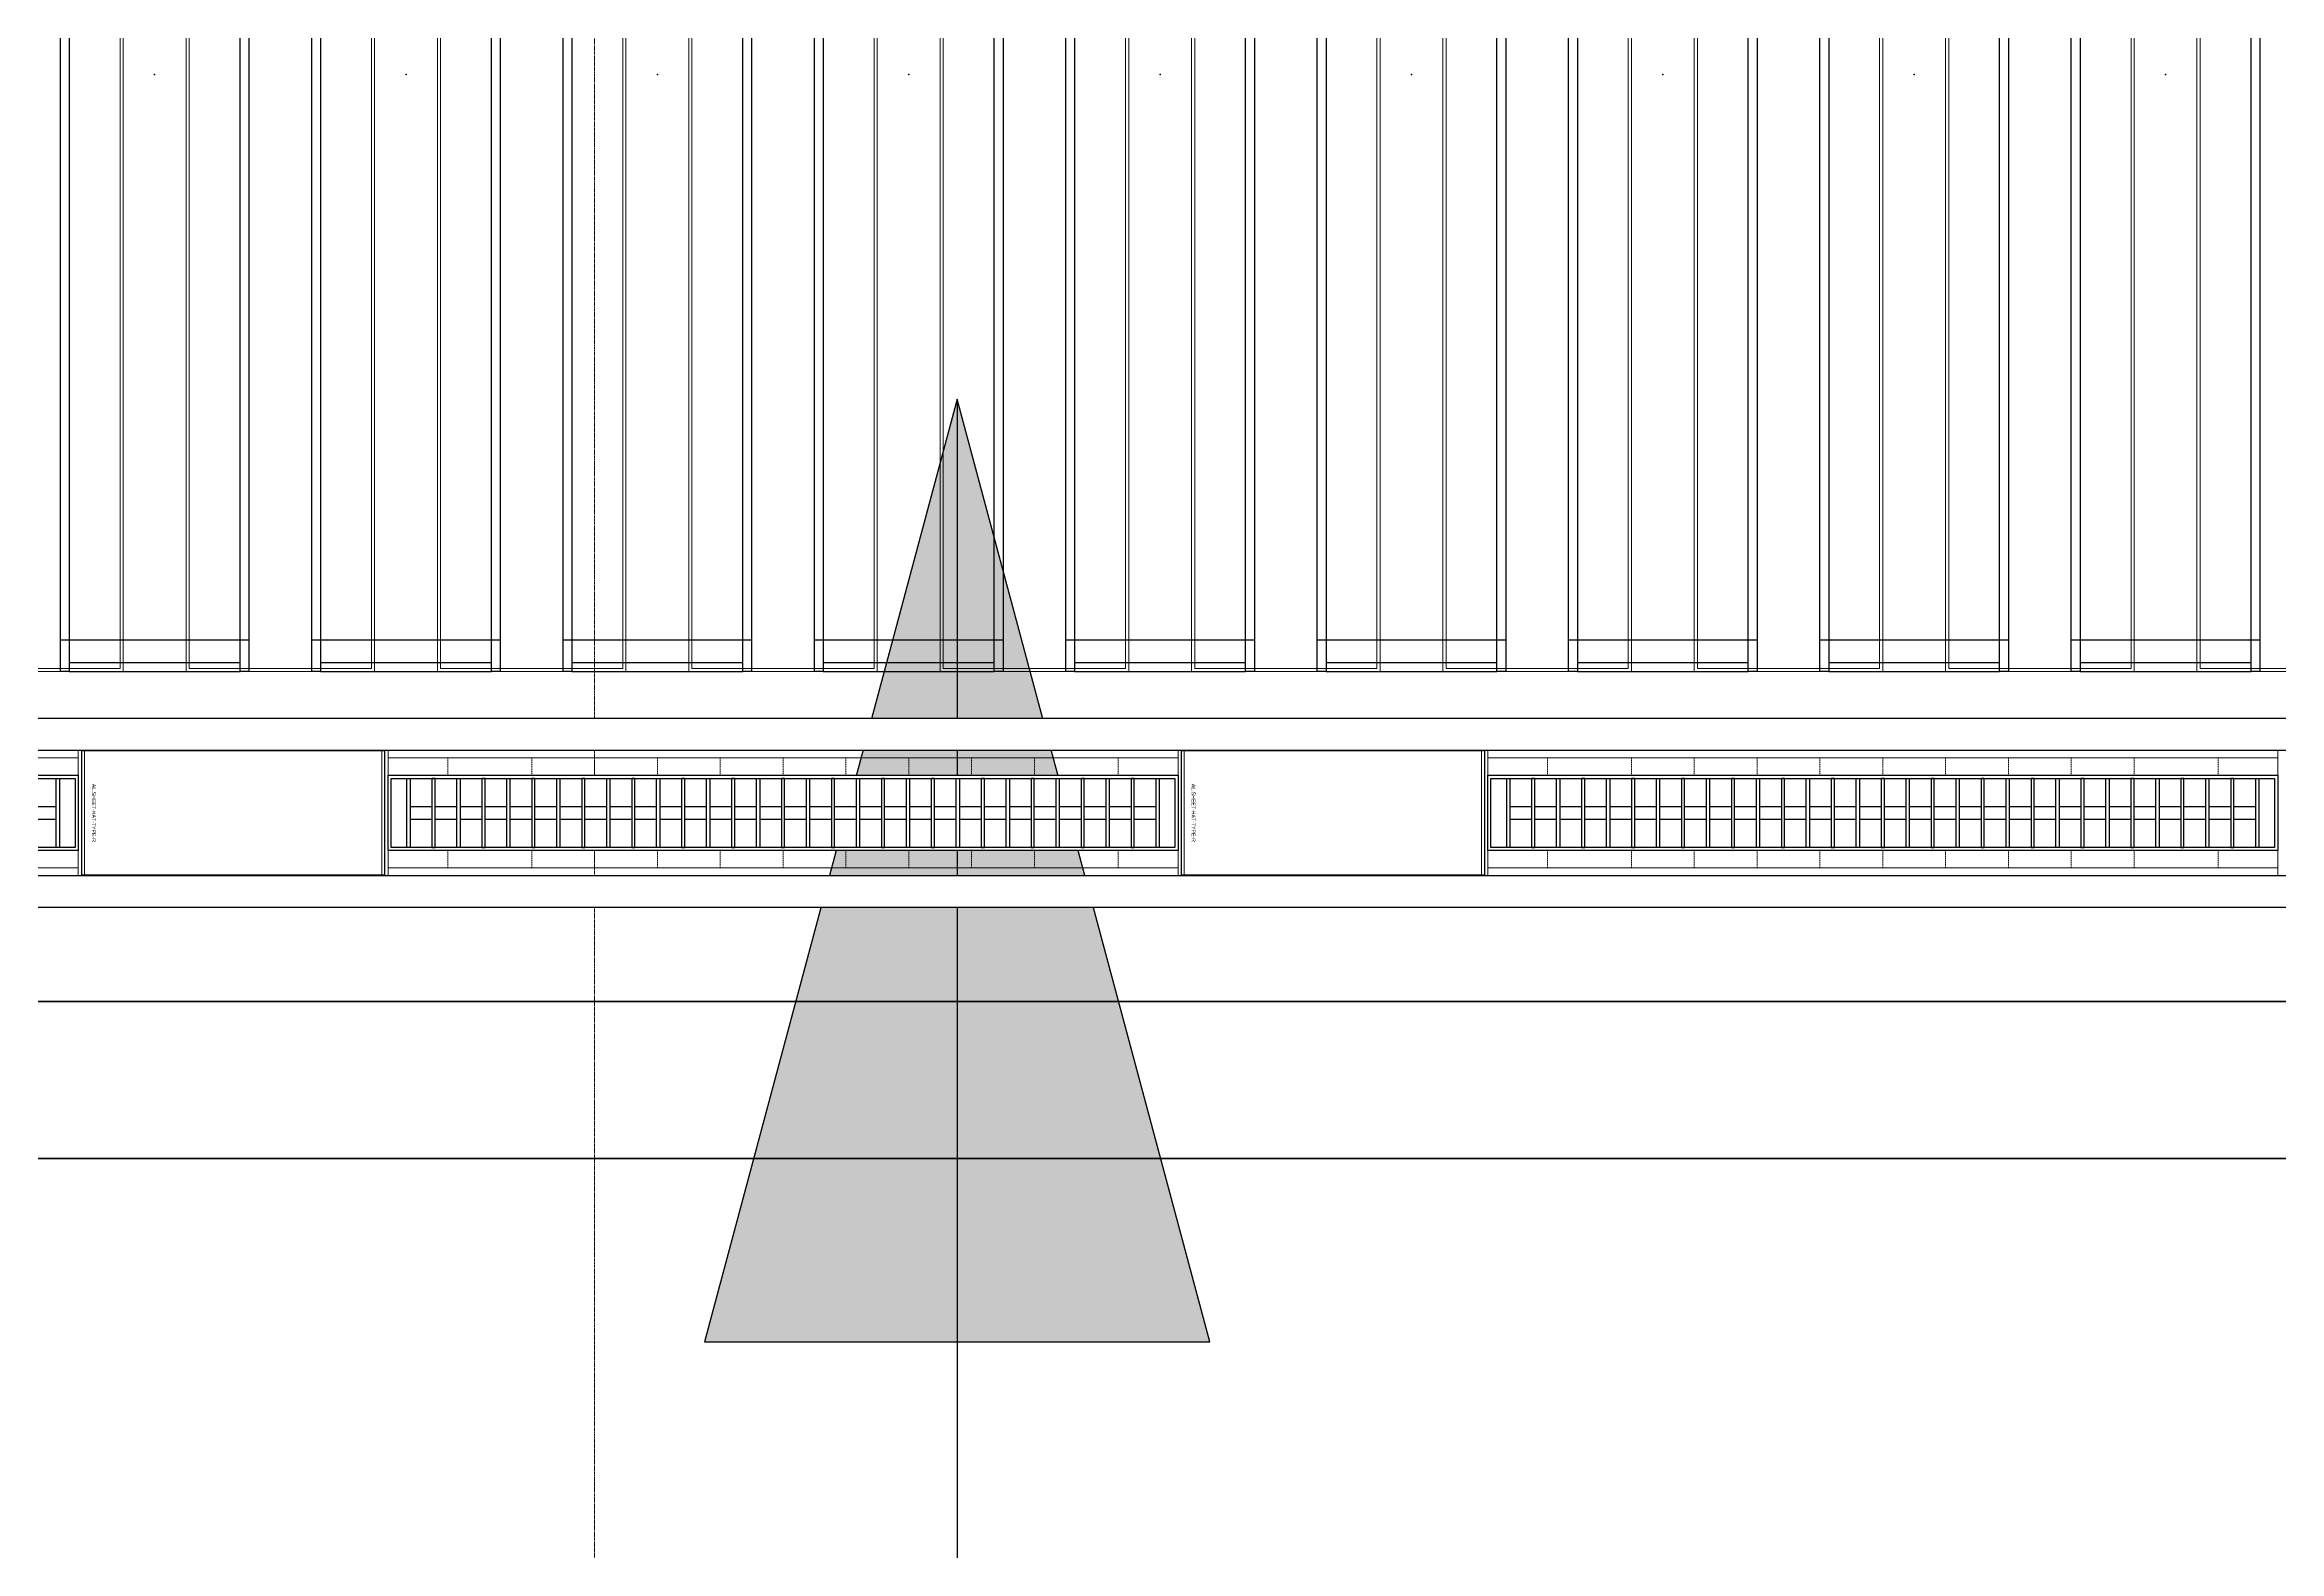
# Model space of a CAD drawing. Header units: millimetres. Extents: x 813027 to 1148939, y -931049 to -10.
# Drawn here: x 1021965 to 1025521, y -115510 to -113112 of the extents above; entities that cross this region are included whole.
import ezdxf
from ezdxf.enums import TextEntityAlignment as Align

# ---------------------------------------------------------------- set-up
doc = ezdxf.new("R2010")
doc.units = ezdxf.units.MM
doc.linetypes.add('DPA_Grid _ Level 500', pattern=[5.5, 2.75, -0.75, 1.25, -0.75])
doc.linetypes.add('DPA_Hidden 50', pattern=[3, 2, -1])
for name, color, linetype in [('000 - WIPEOUT', 250, 'Continuous'), ('001 - ASCESSORIES', 1, 'Continuous'), ('A04_TUBE SERIES', 2, 'Continuous'), ('A11_ALU.SOLID SHEET', 7, 'Continuous')]:
    doc.layers.add(name, color=color, linetype=linetype)
for name, color, linetype, lineweight in [('A-ANNO-NOTE', 3, 'Continuous', 25), ('A-GLAZ-CURT', 2, 'Continuous', 9), ('S-GRID', 251, 'Continuous', 9), ('WALL-E', 2, 'Continuous', 25)]:
    doc.layers.add(name, color=color, linetype=linetype, lineweight=lineweight)

# ---------------------------------------------------------------- blocks, each defined once
blk = doc.blocks.new('DPA_CP_Metal Ceiling Panel - Vertical Panel with Gap-13988918-4160 - LOWER PLATFORM LEVEL - REFLECTED CEILING GENERAL PLAN')
at = {"layer": 'A-GLAZ-CURT'}
for p, q in [((994596.3, -114111.8), (994596.3, -112211.8)), ((994596.3, -112211.8), (994896.3, -112211.8)), ((994596.3, -114111.8), (994596.3, -112211.8)), ((994596.3, -112211.8), (994896.3, -112211.8)), ((994896.3, -112211.8), (994596.3, -112211.8)), ((994596.3, -112211.8), (994596.3, -114111.8)), ((994896.3, -112211.8), (994596.3, -112211.8)), ((994596.3, -112211.8), (994596.3, -114111.8)), ((994596.3, -114111.8), (994596.3, -112211.8)), ((994596.3, -112211.8), (994896.3, -112211.8)), ((994601.3, -114106.8), (994601.3, -112216.8)), ((994601.3, -112216.8), (994891.3, -112216.8)), ((994891.3, -112216.8), (994891.3, -114106.8)), ((994896.3, -114111.8), (994896.3, -112211.8)), ((994896.3, -112211.8), (994896.3, -114111.8)), ((994896.3, -114111.8), (994896.3, -112211.8)), ((994896.3, -114111.8), (994896.3, -112211.8)), ((994896.3, -112211.8), (994896.3, -114111.8)), ((994596.3, -114111.8), (994896.3, -114111.8)), ((994896.3, -114111.8), (994596.3, -114111.8)), ((994596.3, -114111.8), (994896.3, -114111.8)), ((994596.3, -114111.8), (994896.3, -114111.8)), ((994896.3, -114111.8), (994596.3, -114111.8)), ((994601.3, -114106.8), (994891.3, -114106.8))]:
    blk.add_line(p, q, dxfattribs=at)
blk = doc.blocks.new('DPA_CP_Metal Ceiling Luminaire1 - Linear Luminaire 2-14739897-4160 - LOWER PLATFORM LEVEL - REFLECTED CEILING GENERAL PLAN')
at = {"layer": 'A-GLAZ-CURT'}
for p, q in [((901767.8, -114474.3), (901767.8, -114199.3)), ((901767.8, -114199.3), (903024.8, -114199.3)), ((901767.8, -114199.3), (901767.8, -114474.3)), ((903024.8, -114199.3), (901767.8, -114199.3)), ((901767.8, -114199.3), (903024.8, -114199.3)), ((903024.8, -114199.3), (903024.8, -114474.3)), ((903024.8, -114474.3), (903024.8, -114199.3)), ((901767.8, -114249.3), (901767.8, -114474.3)), ((901767.8, -114249.3), (903024.8, -114249.3)), ((903024.8, -114249.3), (903024.8, -114474.3)), ((901767.8, -114424.3), (903024.8, -114424.3)), ((903024.8, -114474.3), (901767.8, -114474.3)), ((903024.8, -114474.3), (901767.8, -114474.3)), ((901767.8, -114474.3), (903024.8, -114474.3))]:
    blk.add_line(p, q, dxfattribs=at)
at = {"layer": 'A-GLAZ-CURT', "linetype": 'DPA_Hidden 50'}
for p, q in [((901862.8, -114249.3), (901862.8, -114424.3)), ((901996.3, -114249.3), (901996.3, -114424.3)), ((902096.3, -114249.3), (902096.3, -114424.3)), ((902196.3, -114249.3), (902196.3, -114424.3)), ((902296.3, -114249.3), (902296.3, -114424.3)), ((902396.3, -114249.3), (902396.3, -114424.3)), ((902496.3, -114249.3), (902496.3, -114424.3)), ((902596.3, -114249.3), (902596.3, -114424.3)), ((902696.3, -114249.3), (902696.3, -114424.3)), ((902796.3, -114249.3), (902796.3, -114424.3)), ((902929.8, -114249.3), (902929.8, -114424.3))]:
    blk.add_line(p, q, dxfattribs=at)
blk = doc.blocks.new('DPA_CP_Metal Ceiling Panel - Horizontal with Gap-20306943-4160 - LOWER PLATFORM LEVEL - REFLECTED CEILING GENERAL PLAN')
at = {"layer": 'A-GLAZ-CURT'}
for p, q in [((910029.8, -114474.3), (910029.8, -114199.3)), ((910029.8, -114199.3), (910512.8, -114199.3)), ((910029.8, -114474.3), (910029.8, -114199.3)), ((910029.8, -114199.3), (910512.8, -114199.3)), ((910512.8, -114199.3), (910029.8, -114199.3)), ((910029.8, -114199.3), (910029.8, -114474.3)), ((910512.8, -114199.3), (910029.8, -114199.3)), ((910029.8, -114199.3), (910029.8, -114474.3)), ((910029.8, -114474.3), (910029.8, -114199.3)), ((910029.8, -114199.3), (910512.8, -114199.3)), ((910034.8, -114469.3), (910034.8, -114204.3)), ((910034.8, -114204.3), (910507.8, -114204.3)), ((910507.8, -114204.3), (910507.8, -114469.3)), ((910512.8, -114474.3), (910512.8, -114199.3)), ((910512.8, -114199.3), (910512.8, -114474.3)), ((910512.8, -114474.3), (910512.8, -114199.3)), ((910512.8, -114474.3), (910512.8, -114199.3)), ((910512.8, -114199.3), (910512.8, -114474.3)), ((910029.8, -114474.3), (910512.8, -114474.3)), ((910512.8, -114474.3), (910029.8, -114474.3)), ((910029.8, -114474.3), (910512.8, -114474.3)), ((910029.8, -114474.3), (910512.8, -114474.3)), ((910512.8, -114474.3), (910029.8, -114474.3)), ((910034.8, -114469.3), (910507.8, -114469.3))]:
    blk.add_line(p, q, dxfattribs=at)
blk = doc.blocks.new('C-2-PP21-AR-4160-01-B_20250829-084021_EXCL')
at = {"layer": 'A-GLAZ-CURT'}
for name, p in [('DPA_CP_Metal Ceiling Panel - Vertical Panel with Gap-13988918-4160 - LOWER PLATFORM LEVEL - REFLECTED CEILING GENERAL PLAN', (-1019896.3, 105341.8)), ('DPA_CP_Metal Ceiling Panel - Vertical Panel with Gap-13988918-4160 - LOWER PLATFORM LEVEL - REFLECTED CEILING GENERAL PLAN', (-1019496.3, 105341.8)), ('DPA_CP_Metal Ceiling Panel - Vertical Panel with Gap-13988918-4160 - LOWER PLATFORM LEVEL - REFLECTED CEILING GENERAL PLAN', (-1019096.3, 105341.8)), ('DPA_CP_Metal Ceiling Panel - Vertical Panel with Gap-13988918-4160 - LOWER PLATFORM LEVEL - REFLECTED CEILING GENERAL PLAN', (-1018696.3, 105341.8)), ('DPA_CP_Metal Ceiling Panel - Vertical Panel with Gap-13988918-4160 - LOWER PLATFORM LEVEL - REFLECTED CEILING GENERAL PLAN', (-1018296.3, 105341.8)), ('DPA_CP_Metal Ceiling Panel - Vertical Panel with Gap-13988918-4160 - LOWER PLATFORM LEVEL - REFLECTED CEILING GENERAL PLAN', (-1017896.3, 105341.8)), ('DPA_CP_Metal Ceiling Panel - Vertical Panel with Gap-13988918-4160 - LOWER PLATFORM LEVEL - REFLECTED CEILING GENERAL PLAN', (-1017496.3, 105341.8)), ('DPA_CP_Metal Ceiling Panel - Vertical Panel with Gap-13988918-4160 - LOWER PLATFORM LEVEL - REFLECTED CEILING GENERAL PLAN', (-1017096.3, 105341.8)), ('DPA_CP_Metal Ceiling Panel - Vertical Panel with Gap-13988918-4160 - LOWER PLATFORM LEVEL - REFLECTED CEILING GENERAL PLAN', (-1016696.3, 105341.8)), ('DPA_CP_Metal Ceiling Panel - Vertical Panel with Gap-13988918-4160 - LOWER PLATFORM LEVEL - REFLECTED CEILING GENERAL PLAN', (-1016296.3, 105341.8)), ('DPA_CP_Metal Ceiling Luminaire1 - Linear Luminaire 2-14739897-4160 - LOWER PLATFORM LEVEL - REFLECTED CEILING GENERAL PLAN', (-928096.3, 105341.8)), ('DPA_CP_Metal Ceiling Panel - Horizontal with Gap-20306943-4160 - LOWER PLATFORM LEVEL - REFLECTED CEILING GENERAL PLAN', (-935096.3, 105341.8)), ('DPA_CP_Metal Ceiling Luminaire1 - Linear Luminaire 2-14739897-4160 - LOWER PLATFORM LEVEL - REFLECTED CEILING GENERAL PLAN', (-926346.3, 105341.8)), ('DPA_CP_Metal Ceiling Panel - Horizontal with Gap-20306943-4160 - LOWER PLATFORM LEVEL - REFLECTED CEILING GENERAL PLAN', (-933346.3, 105341.8)), ('DPA_CP_Metal Ceiling Luminaire1 - Linear Luminaire 2-14739897-4160 - LOWER PLATFORM LEVEL - REFLECTED CEILING GENERAL PLAN', (-924596.3, 105341.8))]:
    blk.add_blockref(name, p, dxfattribs=at)
blk = doc.blocks.new('*U495')
blk.add_attdef('EXTR.OVL-LENGTH_', (-25, -59.1), '', height=5)
blk.add_wipeout([(-25, 0), (25, 0), (25, 134900), (-25, 134900)]).dxf.layer = '000 - WIPEOUT'
at = {"layer": 'A04_TUBE SERIES', "color": 0}
blk.add_lwpolyline([(-25, 0), (25, 0), (25, 134900), (-25, 134900)], close=True, dxfattribs=at)
blk = doc.blocks.new('*U485')
at = {"color": 1}
blk.add_wipeout([(628.5, -60), (-628.5, -60), (-628.5, 60), (628.5, 60)], dxfattribs=at).dxf.layer = '000 - WIPEOUT'
at = {"layer": '001 - ASCESSORIES', "color": 0}
blk.add_lwpolyline([(628.5, -60), (-628.5, -60), (-628.5, 60), (628.5, 60)], close=True, dxfattribs=at)
at = {"layer": '001 - ASCESSORIES'}
for points in [[(623.5, -55), (-623.5, -55), (-623.5, 55), (623.5, 55)], [(-593.5, -55), (-598.5, -55), (-598.5, 55), (-593.5, 55)], [(-558.8, -55), (-553.8, -55), (-553.8, 55), (-558.8, 55)], [(-514, -55), (-519, -55), (-519, 55), (-514, 55)], [(-479.3, -55), (-474.3, -55), (-474.3, 55), (-479.3, 55)], [(-434.6, -55), (-439.6, -55), (-439.6, 55), (-434.6, 55)], [(-399.8, -55), (-394.8, -55), (-394.8, 55), (-399.8, 55)], [(-355.1, -55), (-360.1, -55), (-360.1, 55), (-355.1, 55)], [(-320.4, -55), (-315.4, -55), (-315.4, 55), (-320.4, 55)], [(-275.6, -55), (-280.6, -55), (-280.6, 55), (-275.6, 55)], [(-240.9, -55), (-235.9, -55), (-235.9, 55), (-240.9, 55)], [(-196.2, -55), (-201.2, -55), (-201.2, 55), (-196.2, 55)], [(-161.4, -55), (-156.4, -55), (-156.4, 55), (-161.4, 55)], [(-116.7, -55), (-121.7, -55), (-121.7, 55), (-116.7, 55)], [(-82, -55), (-77, -55), (-77, 55), (-82, 55)], [(-37.2, -55), (-42.2, -55), (-42.2, 55), (-37.2, 55)], [(-2.5, -55), (2.5, -55), (2.5, 55), (-2.5, 55)], [(42.2, -55), (37.2, -55), (37.2, 55), (42.2, 55)], [(77, -55), (82, -55), (82, 55), (77, 55)], [(121.7, -55), (116.7, -55), (116.7, 55), (121.7, 55)], [(156.4, -55), (161.4, -55), (161.4, 55), (156.4, 55)], [(201.2, -55), (196.2, -55), (196.2, 55), (201.2, 55)], [(235.9, -55), (240.9, -55), (240.9, 55), (235.9, 55)], [(280.6, -55), (275.6, -55), (275.6, 55), (280.6, 55)], [(315.4, -55), (320.4, -55), (320.4, 55), (315.4, 55)], [(360.1, -55), (355.1, -55), (355.1, 55), (360.1, 55)], [(394.8, -55), (399.8, -55), (399.8, 55), (394.8, 55)], [(439.6, -55), (434.6, -55), (434.6, 55), (439.6, 55)], [(474.3, -55), (479.3, -55), (479.3, 55), (474.3, 55)], [(519, -55), (514, -55), (514, 55), (519, 55)], [(553.8, -55), (558.8, -55), (558.8, 55), (553.8, 55)], [(598.5, -55), (593.5, -55), (593.5, 55), (598.5, 55)]]:
    blk.add_lwpolyline(points, close=True, dxfattribs=at)
for points in [[(-593.5, 10), (-558.8, 10)], [(-553.8, 10), (-519, 10)], [(-514, 10), (-479.3, 10)], [(-474.3, 10), (-439.6, 10)], [(-434.6, 10), (-399.8, 10)], [(-394.8, 10), (-360.1, 10)], [(-355.1, 10), (-320.4, 10)], [(-315.4, 10), (-280.6, 10)], [(-275.6, 10), (-240.9, 10)], [(-235.9, 10), (-201.2, 10)], [(-196.2, 10), (-161.4, 10)], [(-156.4, 10), (-121.7, 10)], [(-116.7, 10), (-82, 10)], [(-77, 10), (-42.2, 10)], [(-37.2, 10), (-2.5, 10)], [(2.5, 10), (37.2, 10)], [(42.2, 10), (77, 10)], [(82, 10), (116.7, 10)], [(121.7, 10), (156.4, 10)], [(161.4, 10), (196.2, 10)], [(201.2, 10), (235.9, 10)], [(240.9, 10), (275.6, 10)], [(280.6, 10), (315.4, 10)], [(320.4, 10), (355.1, 10)], [(360.1, 10), (394.8, 10)], [(399.8, 10), (434.6, 10)], [(439.6, 10), (474.3, 10)], [(479.3, 10), (514, 10)], [(519, 10), (553.8, 10)], [(558.8, 10), (593.5, 10)], [(-593.5, -10), (-558.8, -10)], [(-553.8, -10), (-519, -10)], [(-514, -10), (-479.3, -10)], [(-474.3, -10), (-439.6, -10)], [(-434.6, -10), (-399.8, -10)], [(-394.8, -10), (-360.1, -10)], [(-355.1, -10), (-320.4, -10)], [(-315.4, -10), (-280.6, -10)], [(-275.6, -10), (-240.9, -10)], [(-235.9, -10), (-201.2, -10)], [(-196.2, -10), (-161.4, -10)], [(-156.4, -10), (-121.7, -10)], [(-116.7, -10), (-82, -10)], [(-77, -10), (-42.2, -10)], [(-37.2, -10), (-2.5, -10)], [(2.5, -10), (37.2, -10)], [(42.2, -10), (77, -10)], [(82, -10), (116.7, -10)], [(121.7, -10), (156.4, -10)], [(161.4, -10), (196.2, -10)], [(201.2, -10), (235.9, -10)], [(240.9, -10), (275.6, -10)], [(280.6, -10), (315.4, -10)], [(320.4, -10), (355.1, -10)], [(360.1, -10), (394.8, -10)], [(399.8, -10), (434.6, -10)], [(439.6, -10), (474.3, -10)], [(479.3, -10), (514, -10)], [(519, -10), (553.8, -10)], [(558.8, -10), (593.5, -10)]]:
    blk.add_lwpolyline(points, dxfattribs=at)
blk = doc.blocks.new('*U493')
at = {"layer": 'A11_ALU.SOLID SHEET', "color": 0}
blk.add_lwpolyline([(483, -98.8), (483, 98.8), (0, 98.8), (0, -98.8)], close=True, dxfattribs=at)
at = {"layer": 'Defpoints', "color": 250}
blk.add_point((0, 0), dxfattribs=at)
blk.add_text('AL.SHEET-HAT-TYPE-R', height=6, rotation=270, dxfattribs=at).set_placement((15, 0), align=Align.BOTTOM_CENTER)
blk = doc.blocks.new('*U515')
for p, q in [((-900.3, -62150), (-900.3, -61850)), ((-900.3, -62550), (-900.3, -62250)), ((-900.3, -62950), (-900.3, -62650)), ((-900.3, -63350), (-900.3, -63050)), ((-900.3, -63750), (-900.3, -63450)), ((-900.3, -64150), (-900.3, -63850)), ((-900.3, -64550), (-900.3, -64250)), ((-900.3, -64950), (-900.3, -64650)), ((-900.3, -65350), (-900.3, -65050))]:
    blk.add_line(p, q)
for p in [(0, -62000), (0, -62400), (0, -62800), (0, -63200), (0, -63600), (0, -64000), (0, -64400), (0, -64800), (0, -65200)]:
    blk.add_point(p)
at = {"layer": 'A11_ALU.SOLID SHEET', "color": 0}
for points in [[(-950, -61850), (950, -61850), (950, -61864), (-950, -61864)], [(-950, -62136), (-936, -62136), (-936, -61864), (-950, -61864)], [(-950, -62136), (950, -62136), (950, -62150), (-950, -62150)], [(-950, -62250), (950, -62250), (950, -62264), (-950, -62264)], [(-950, -62536), (-936, -62536), (-936, -62264), (-950, -62264)], [(-950, -62536), (950, -62536), (950, -62550), (-950, -62550)], [(-950, -62650), (950, -62650), (950, -62664), (-950, -62664)], [(-950, -62936), (-936, -62936), (-936, -62664), (-950, -62664)], [(-950, -62936), (950, -62936), (950, -62950), (-950, -62950)], [(-950, -63050), (950, -63050), (950, -63064), (-950, -63064)], [(-950, -63336), (-936, -63336), (-936, -63064), (-950, -63064)], [(-950, -63336), (950, -63336), (950, -63350), (-950, -63350)], [(-950, -63450), (950, -63450), (950, -63464), (-950, -63464)], [(-950, -63736), (-936, -63736), (-936, -63464), (-950, -63464)], [(-950, -63736), (950, -63736), (950, -63750), (-950, -63750)], [(-950, -63850), (950, -63850), (950, -63864), (-950, -63864)], [(-950, -64136), (-936, -64136), (-936, -63864), (-950, -63864)], [(-950, -64136), (950, -64136), (950, -64150), (-950, -64150)], [(-950, -64250), (950, -64250), (950, -64264), (-950, -64264)], [(-950, -64536), (-936, -64536), (-936, -64264), (-950, -64264)], [(-950, -64536), (950, -64536), (950, -64550), (-950, -64550)], [(-950, -64650), (950, -64650), (950, -64664), (-950, -64664)], [(-950, -64936), (-936, -64936), (-936, -64664), (-950, -64664)], [(-950, -64936), (950, -64936), (950, -64950), (-950, -64950)], [(-950, -65050), (950, -65050), (950, -65064), (-950, -65064)], [(-950, -65336), (-936, -65336), (-936, -65064), (-950, -65064)], [(-950, -65336), (950, -65336), (950, -65350), (-950, -65350)]]:
    blk.add_lwpolyline(points, close=True, dxfattribs=at)
blk = doc.blocks.new('C-2-PP21-AR-4160-01-B_20250829-084416_NEWCL')
blk.add_lwpolyline([(-117350, -5345), (-113350, -5345), (-113350, -5347), (-96550, -5347), (-96550, -2450), (-92235, -2450), (-92235, -6455), (-84190, -6455), (-84190, -5820), (-81330, -5820), (-81330, -5345), (-56900, -5345), (-56900, -6455), (-41740, -6455), (-41740, -2500), (-29350, -2500), (-29350, -5482), (-19750, -5482), (-19750, -5480), (-19400, -5480), (-19400, -7995), (-19350, -7995), (-19350, -9295), (-154550, -9295)])
at = {"rotation": 90}
blk.add_blockref('*U515', (-86950, -7820), dxfattribs=at)
blk.add_blockref('*U485', (-22200, -8995))
blk.add_blockref('*U493', (-23316.5, -8995))
blk.add_blockref('*U485', (-23950, -8995))
blk.add_blockref('*U493', (-25066.5, -8995))
at = {"rotation": 270}
for p in [(-154400, -8870), (-154400, -9120)]:
    blk.add_blockref('*U495', p, dxfattribs=at)
blk.add_blockref('*U485', (-25700, -8995))

msp = doc.modelspace()

# ---------------------------------------------------------------- hatches: boundary and pattern name
at = {"layer": 'A-ANNO-NOTE'}
msp.add_hatch(color=256, dxfattribs=at).paths.add_polyline_path([(1023416.9, -113676.6), (1023015, -115176.6), (1023818.9, -115176.6)])

# ---------------------------------------------------------------- linework, layer by layer
for p, q in [((1023416.9, -113676.6), (1023015, -115176.6)), ((1023818.9, -115176.6), (1023416.9, -113676.6)), ((1023416.9, -113676.6), (1023416.9, -123011.4)), ((1023015, -115176.6), (1023818.9, -115176.6))]:
    msp.add_line(p, q, dxfattribs=at)
at = {"layer": 'S-GRID', "linetype": 'DPA_Grid _ Level 500'}
msp.add_line((1022840, -191381.7), (1022840, -15135.4), dxfattribs=at)
at = {"layer": 'WALL-E'}
for p, q in [((1027740, -114635), (892540, -114635)), ((892540, -114635), (1027740, -114635)), ((1027990, -114885), (892290, -114885)), ((892290, -114885), (1027990, -114885))]:
    msp.add_line(p, q, dxfattribs=at)

# ---------------------------------------------------------------- block references
msp.add_blockref('C-2-PP21-AR-4160-01-B_20250829-084021_EXCL', (1047090, -105340))

# ---------------------------------------------------------------- next in the draw order: block references
msp.add_blockref('C-2-PP21-AR-4160-01-B_20250829-084416_NEWCL', (1047090, -105340))

doc.saveas('drawing.dxf')
